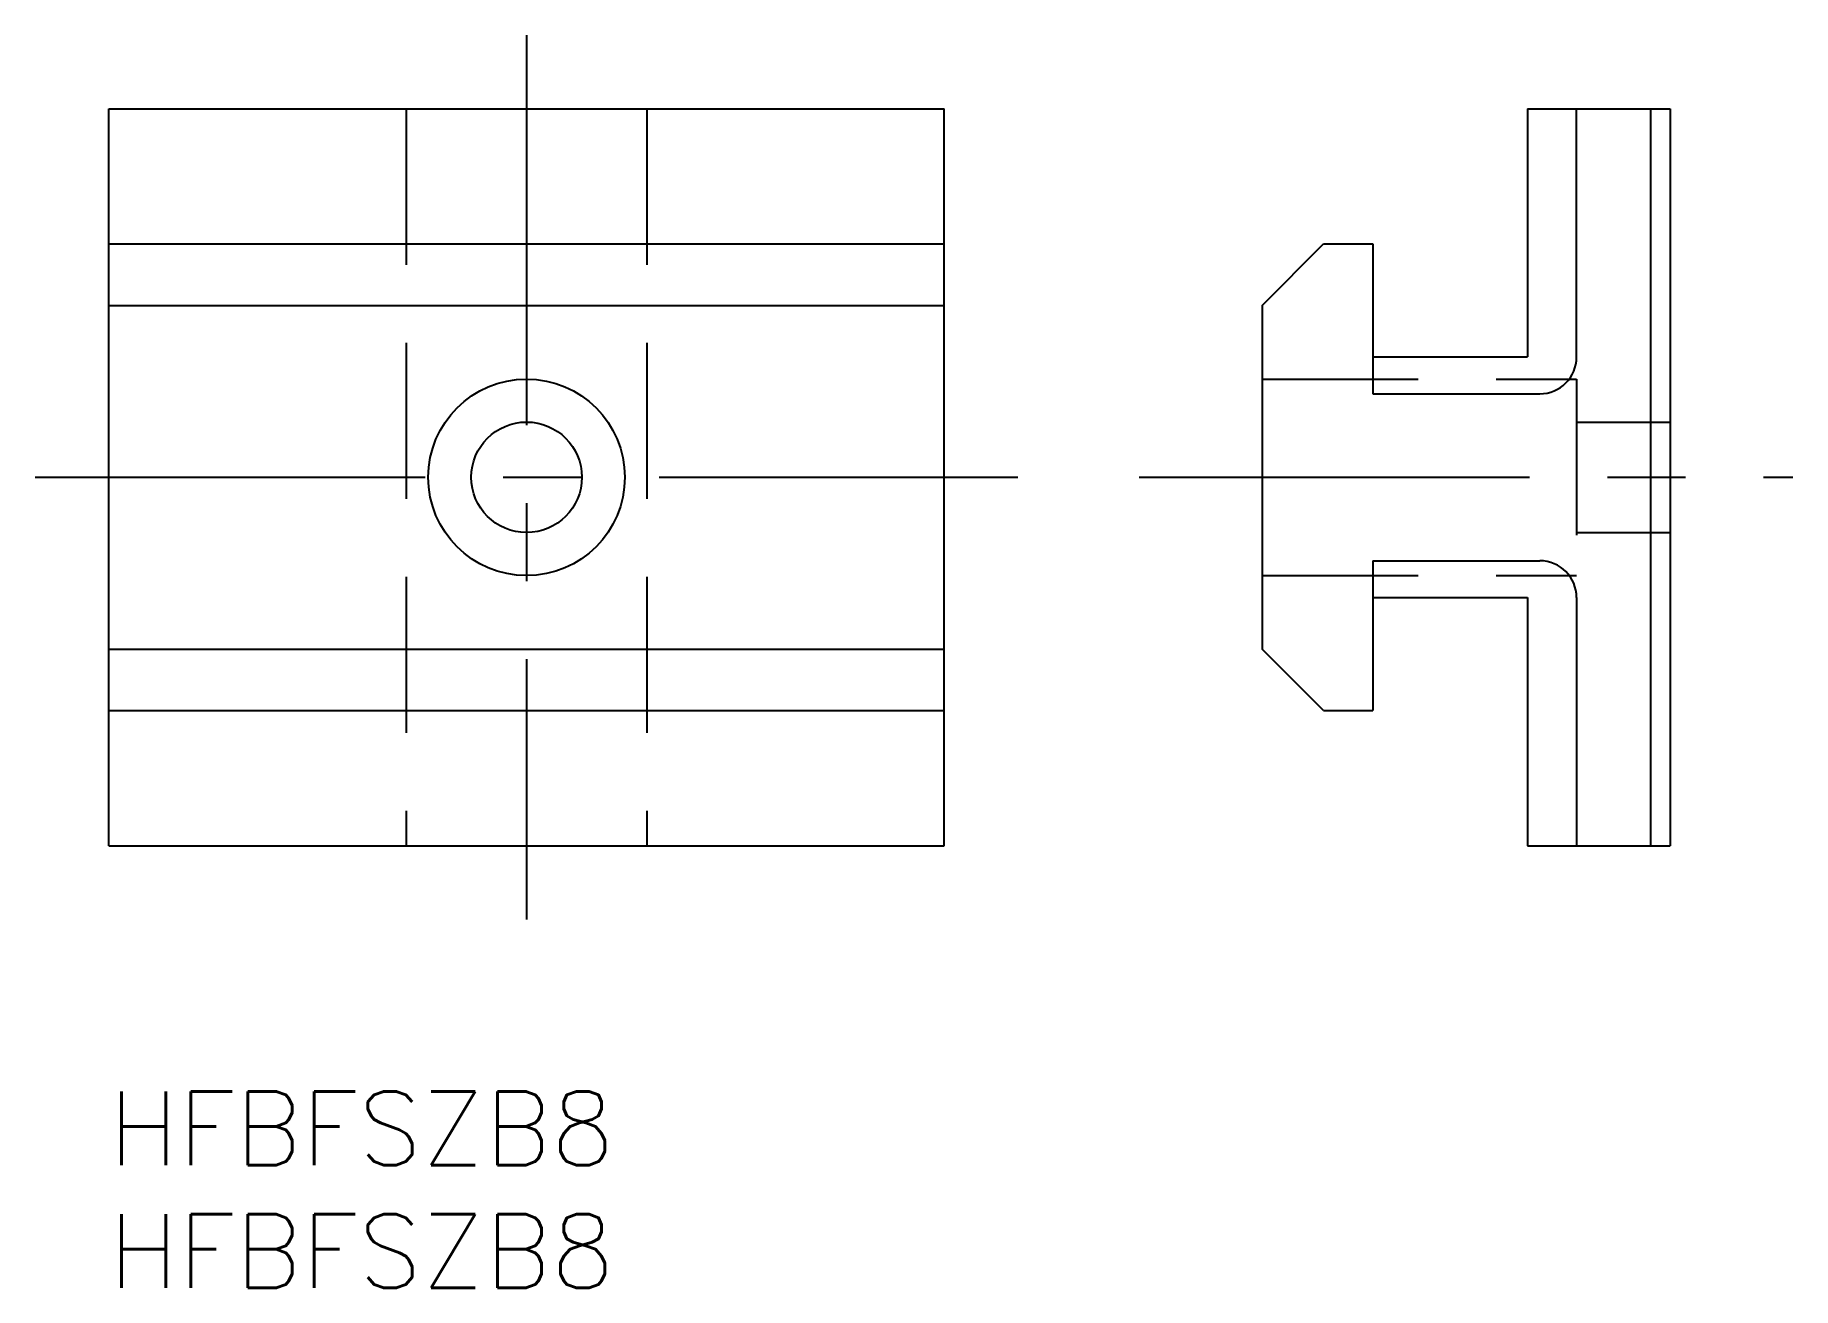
# Model space of a CAD drawing. Extents: x -3 to 68.5, y -8 to 43.
import ezdxf

# ---------------------------------------------------------------- set-up
doc = ezdxf.new("R2010")
doc.units = 0
doc.header["$LTSCALE"] = 0.5
doc.linetypes.add('CENTER', pattern=[50.8, 31.75, -6.35, 6.35, -6.35])
doc.linetypes.add('DASHED', pattern=[19.05, 12.7, -6.35])
for name, color, linetype in [('MSM_CENTER', 1, 'CENTER'), ('MSM_CONTINUOUS', 7, 'CONTINUOUS'), ('MSM_DASHED', 4, 'DASHED'), ('MSM_PART_NUMBER', 7, 'CONTINUOUS')]:
    doc.layers.add(name, color=color, linetype=linetype)
doc.styles.get("Standard").update_dxf_attribs({"font": 'txt.shx', "height": 3, "bigfont": 'bigfont.shx'})

# ---------------------------------------------------------------- blocks, each defined once
blk = doc.blocks.new('*U4')
at = {"layer": 'MSM_PART_NUMBER'}
blk.add_text('HFBFSZB8', height=3, dxfattribs=at).set_placement((0, -3))
blk = doc.blocks.new('*U5')
at = {"layer": 'MSM_PART_NUMBER'}
blk.add_text('HFBFSZB8', height=3, dxfattribs=at).set_placement((0, -8))

msp = doc.modelspace()

# ---------------------------------------------------------------- linework, layer by layer
at = {"layer": 'MSM_CENTER'}
for p, q in [((17, 43), (17, 7)), ((-3, 25), (37, 25)), ((41.939, 25), (68.539, 25))]:
    msp.add_line(p, q, dxfattribs=at)
at = {"layer": 'MSM_CONTINUOUS'}
for p, q in [((0, 40), (34, 40)), ((0, 10), (0, 40)), ((34, 10), (34, 40)), ((57.739, 40), (63.539, 40)), ((57.739, 40), (57.739, 29.9)), ((59.739, 29.9), (59.739, 40)), ((62.739, 40), (62.739, 10)), ((63.539, 40), (63.539, 10)), ((0, 34.5), (34, 34.5)), ((46.939, 32), (49.439, 34.5)), ((49.439, 34.5), (51.439, 34.5)), ((51.439, 34.5), (51.439, 28.4)), ((0, 32), (34, 32)), ((46.939, 32), (46.939, 18)), ((51.439, 29.9), (57.739, 29.9)), ((51.439, 28.4), (58.239, 28.4)), ((51.439, 21.6), (51.439, 15.5)), ((51.439, 21.6), (58.239, 21.6)), ((51.439, 20.1), (57.739, 20.1)), ((57.739, 20.1), (57.739, 10)), ((59.739, 20.1), (59.739, 10)), ((0, 18), (34, 18)), ((49.439, 15.5), (46.939, 18)), ((0, 15.5), (34, 15.5)), ((49.439, 15.5), (51.439, 15.5)), ((0, 10), (34, 10)), ((57.739, 10), (63.539, 10))]:
    msp.add_line(p, q, dxfattribs=at)
for radius in [4, 2.25]:
    msp.add_circle((17, 25), radius, dxfattribs=at)
for centre, start, end in [((58.239, 29.9), 270, 0), ((58.239, 20.1), 0, 90)]:
    msp.add_arc(centre, 1.5, start, end, dxfattribs=at)
at = {"layer": 'MSM_DASHED'}
for p, q in [((12.1, 40), (12.1, 10)), ((21.9, 40), (21.9, 10)), ((46.939, 29), (59.739, 29)), ((59.739, 29), (59.739, 21)), ((59.739, 27.25), (63.539, 27.25)), ((59.739, 22.75), (63.539, 22.75)), ((46.939, 21), (59.739, 21))]:
    msp.add_line(p, q, dxfattribs=at)

# ---------------------------------------------------------------- block references
at = {"layer": 'MSM_CONTINUOUS'}
for name in ['*U4', '*U5']:
    msp.add_blockref(name, (0, 0), dxfattribs=at)

doc.saveas('drawing.dxf')
